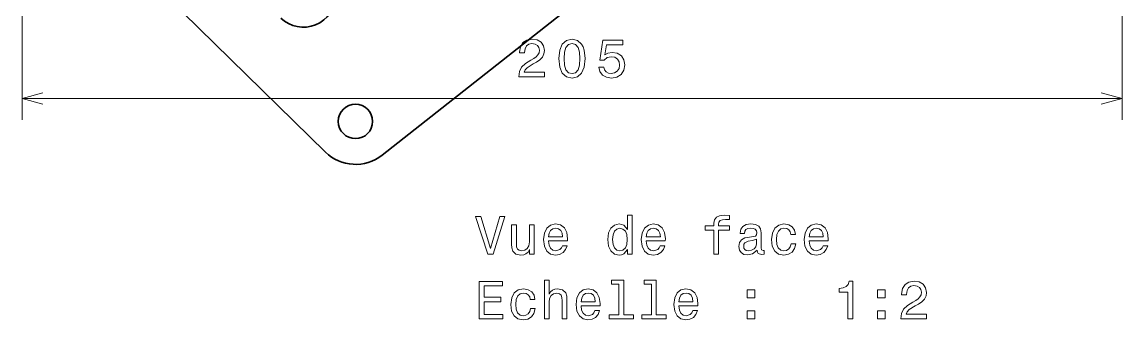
# Model space of a CAD drawing. Extents: x 0 to 420, y 0 to 297.
# Drawn here: x 102.5 to 205, y 94.2 to 121.9 of the extents above; entities that cross this region are included whole.
import ezdxf

# ---------------------------------------------------------------- set-up
doc = ezdxf.new("R2010")
doc.units = 0

msp = doc.modelspace()

# ---------------------------------------------------------------- linework, layer by layer
at = {"color": 7, "lineweight": 13}
for p, q in [((102.519348, 186.024353), (102.519348, 112.810822)), ((205.019348, 186.024353), (205.019348, 112.810822)), ((102.519348, 114.810822), (205.019348, 114.810822))]:
    msp.add_line(p, q, dxfattribs=at)
at = {"color": 7, "lineweight": 35}
for p, q in [((204.404541, 163.354095), (136.066574, 109.527504)), ((130.789108, 109.815613), (93.420738, 146.505951))]:
    msp.add_line(p, q, dxfattribs=at)
at = {"color": 7, "lineweight": 13}
for points in [[(148.80278, 116.810822), (151.208405, 116.810822), (151.208405, 117.244537), (149.307098, 117.244537), (149.41301, 117.481567), (149.594559, 117.678253), (150.154358, 118.036324), (150.451904, 118.187622), (150.78476, 118.40448), (151.02179, 118.656639), (151.157959, 118.954193), (151.208405, 119.292091), (151.122665, 119.715721), (150.88562, 120.048576), (150.522522, 120.260391), (150.053497, 120.336037), (149.569351, 120.250305), (149.201187, 120.013268), (148.964157, 119.635033), (148.883469, 119.13575), (148.883469, 119.065147), (149.342407, 119.065147), (149.342407, 119.105492), (149.387787, 119.448433), (149.523956, 119.700592), (149.740814, 119.861977), (150.02829, 119.91745), (150.320786, 119.86702), (150.537643, 119.740936), (150.678864, 119.54425), (150.729294, 119.297134), (150.693985, 119.065147), (150.59816, 118.868462), (150.436783, 118.696991), (150.214874, 118.545692), (149.917328, 118.384308), (149.423096, 118.071625), (149.075104, 117.738777), (148.868347, 117.33532), (148.80278, 116.825951)], [(152.553925, 118.520477), (152.629578, 117.728691), (152.866608, 117.163849), (153.244843, 116.820908), (153.769348, 116.709953), (154.288803, 116.820908), (154.667038, 117.163849), (154.899033, 117.728691), (154.979721, 118.520477), (154.899033, 119.30722), (154.803207, 119.619896), (154.667038, 119.877106), (154.288803, 120.220047), (153.769348, 120.336037), (153.244843, 120.220047), (152.866608, 119.872063), (152.629578, 119.30722)], [(156.254654, 117.723648), (156.365601, 117.310104), (156.612717, 116.987335), (156.97583, 116.785606), (157.439804, 116.709953), (157.949173, 116.800735), (158.347595, 117.047852), (158.599747, 117.441223), (158.695572, 117.945549), (158.609833, 118.414566), (158.367767, 118.782722), (157.989517, 119.019753), (157.500336, 119.105492), (157.122086, 119.044968), (156.829575, 118.878548), (156.970795, 119.821625), (158.503937, 119.821625), (158.503937, 120.235176), (156.632889, 120.235176), (156.355515, 118.379265), (156.758972, 118.379265), (157.051483, 118.616295), (157.424683, 118.702034), (157.747437, 118.646553), (157.994568, 118.485176), (158.150909, 118.238052), (158.206375, 117.920334), (158.150909, 117.602608), (157.989517, 117.355492), (157.742401, 117.19915), (157.424683, 117.143677), (157.157379, 117.178978), (156.950623, 117.294968), (156.799316, 117.476524), (156.723663, 117.723648)], [(153.038086, 118.520477), (153.07843, 119.130707), (153.204498, 119.569466), (153.431458, 119.826675), (153.769348, 119.91745), (154.102203, 119.826675), (154.329147, 119.569466), (154.455231, 119.130707), (154.495575, 118.520477), (154.455231, 117.905205), (154.329147, 117.466438), (154.102203, 117.209236), (153.769348, 117.123505), (153.431458, 117.209236), (153.204498, 117.466438), (153.07843, 117.905205)], [(147.039886, 103.81823), (146.162354, 100.837685), (145.259628, 103.81823), (144.780518, 103.81823), (145.910202, 100.313187), (146.41452, 100.313187), (147.518982, 103.81823)], [(158.926773, 100.731773), (158.926773, 100.313187), (159.370575, 100.313187), (159.370575, 103.934227), (158.931808, 103.934227), (158.931808, 102.607857), (158.593918, 102.991142), (158.387146, 103.081917), (158.150116, 103.117218), (157.721436, 103.016357), (157.38858, 102.733932), (157.171722, 102.280045), (157.096085, 101.669815), (157.171722, 101.059586), (157.38858, 100.600647), (157.721436, 100.313187), (158.150116, 100.217369), (158.387146, 100.25267), (158.598953, 100.343445)], [(166.98584, 102.552383), (166.98584, 100.313187), (167.429657, 100.313187), (167.429657, 102.552383), (168.438293, 102.552383), (168.438293, 102.930618), (167.429657, 102.930618), (167.429657, 103.097046), (167.464951, 103.298775), (167.580948, 103.434944), (167.777634, 103.515633), (168.060059, 103.545898), (168.438293, 103.525726), (168.438293, 103.909012), (167.959198, 103.934227), (167.525482, 103.888832), (167.222885, 103.75267), (167.041321, 103.515633), (166.98584, 103.177742), (166.98584, 102.930618), (166.173889, 102.930618), (166.173889, 102.552383)], [(150.242325, 103.0214), (149.798523, 103.0214), (149.798523, 101.458), (149.748093, 101.094887), (149.601837, 100.832642), (149.374893, 100.671257), (149.077347, 100.620827), (148.840317, 100.661171), (148.689011, 100.782204), (148.603287, 100.988976), (148.583115, 101.281487), (148.583115, 103.0214), (148.139313, 103.0214), (148.139313, 101.241142), (148.154434, 100.883072), (148.250259, 100.585518), (148.54277, 100.313187), (149.01178, 100.217369), (149.263947, 100.25267), (149.480804, 100.343445), (149.667404, 100.499786), (149.818695, 100.72673), (149.818695, 100.313187), (150.242325, 100.313187)], [(151.578781, 101.538689), (153.354004, 101.538689), (153.359039, 101.745461), (153.278351, 102.325432), (153.056458, 102.759155), (152.70343, 103.0214), (152.234406, 103.117218), (151.775467, 103.016357), (151.42244, 102.733932), (151.195496, 102.275002), (151.114807, 101.669815), (151.19046, 101.0495), (151.417404, 100.595604), (151.765381, 100.313187), (152.219269, 100.217369), (152.61264, 100.282928), (152.93541, 100.454399), (153.17244, 100.72673), (153.308609, 101.089844), (152.869858, 101.089844), (152.779068, 100.888115), (152.647949, 100.736816), (152.27475, 100.615784), (151.987289, 100.671257), (151.770432, 100.847771), (151.629211, 101.135231), (151.578781, 101.52356)], [(151.578781, 101.911888), (151.634262, 102.259872), (151.770432, 102.517075), (151.977203, 102.673416), (152.249542, 102.728889), (152.51683, 102.673416), (152.723602, 102.517075), (152.849686, 102.259872), (152.895065, 101.911888)], [(158.225754, 102.718803), (158.518265, 102.648201), (158.740173, 102.451515), (158.871292, 102.123703), (158.921722, 101.669815), (158.871292, 101.210884), (158.740173, 100.883072), (158.518265, 100.681343), (158.225754, 100.615784), (157.94838, 100.681343), (157.736572, 100.883072), (157.595352, 101.215927), (157.549973, 101.669815), (157.595352, 102.11866), (157.736572, 102.446472), (157.94838, 102.648201)], [(160.686859, 101.538689), (162.462067, 101.538689), (162.467117, 101.745461), (162.386429, 102.325432), (162.16452, 102.759155), (161.811493, 103.0214), (161.342468, 103.117218), (160.883545, 103.016357), (160.530518, 102.733932), (160.303574, 102.275002), (160.222885, 101.669815), (160.298523, 101.0495), (160.525467, 100.595604), (160.873459, 100.313187), (161.327347, 100.217369), (161.720718, 100.282928), (162.043488, 100.454399), (162.280518, 100.72673), (162.416687, 101.089844), (161.977921, 101.089844), (161.887146, 100.888115), (161.756012, 100.736816), (161.382828, 100.615784), (161.095352, 100.671257), (160.878494, 100.847771), (160.737289, 101.135231), (160.686859, 101.52356)], [(160.686859, 101.911888), (160.742325, 102.259872), (160.878494, 102.517075), (161.085266, 102.673416), (161.357605, 102.728889), (161.624893, 102.673416), (161.831665, 102.517075), (161.957748, 102.259872), (162.003143, 101.911888)], [(171.015381, 100.666214), (171.015381, 100.651085), (171.040604, 100.479614), (171.116257, 100.358574), (171.433975, 100.262756), (171.681091, 100.303101), (171.681091, 100.646042), (171.57518, 100.630913), (171.433975, 100.696472), (171.408752, 100.898201), (171.408752, 102.300217), (171.348236, 102.658287), (171.171722, 102.910446), (170.86409, 103.061745), (170.430374, 103.117218), (170.006744, 103.056702), (169.694061, 102.885231), (169.497375, 102.617943), (169.431808, 102.264915), (169.431808, 102.234657), (169.830231, 102.234657), (169.865524, 102.446472), (169.976486, 102.597771), (170.158035, 102.688545), (170.415237, 102.723846), (170.662354, 102.698631), (170.838867, 102.622986), (170.944778, 102.491859), (170.980087, 102.310303), (170.959915, 102.098488), (170.879211, 101.992584), (170.67749, 101.942146), (170.299255, 101.901802), (169.865524, 101.811028), (169.557892, 101.649643), (169.376343, 101.397484), (169.320862, 101.024284), (169.371292, 100.691429), (169.527634, 100.444313), (169.7798, 100.287971), (170.127777, 100.232498), (170.596802, 100.338402)], [(174.167404, 102.123703), (174.606171, 102.123703), (174.515381, 102.527161), (174.298523, 102.844887), (173.960632, 103.041573), (173.521866, 103.117218), (173.03772, 103.016357), (172.669556, 102.733932), (172.437576, 102.275002), (172.356888, 101.659729), (172.432526, 101.0495), (172.659485, 100.595604), (173.017548, 100.313187), (173.506744, 100.217369), (173.94046, 100.293015), (174.278351, 100.504829), (174.510345, 100.837685), (174.611206, 101.281487), (174.187576, 101.281487), (174.111923, 100.999069), (173.970718, 100.787247), (173.768982, 100.656128), (173.521866, 100.615784), (173.214233, 100.681343), (172.992325, 100.883072), (172.856171, 101.210884), (172.810776, 101.674858), (172.856171, 102.128746), (172.997375, 102.456558), (173.224319, 102.658287), (173.521866, 102.728889), (173.784119, 102.683502), (173.980804, 102.567513), (174.111923, 102.37587)], [(175.866974, 101.538689), (177.642181, 101.538689), (177.647232, 101.745461), (177.566528, 102.325432), (177.344635, 102.759155), (176.991608, 103.0214), (176.522583, 103.117218), (176.06366, 103.016357), (175.710632, 102.733932), (175.483688, 102.275002), (175.402985, 101.669815), (175.478638, 101.0495), (175.705582, 100.595604), (176.053574, 100.313187), (176.507462, 100.217369), (176.900833, 100.282928), (177.223602, 100.454399), (177.460632, 100.72673), (177.596802, 101.089844), (177.158035, 101.089844), (177.067261, 100.888115), (176.936127, 100.736816), (176.562927, 100.615784), (176.275467, 100.671257), (176.058609, 100.847771), (175.917404, 101.135231), (175.866974, 101.52356)], [(175.866974, 101.911888), (175.92244, 102.259872), (176.058609, 102.517075), (176.265381, 102.673416), (176.53772, 102.728889), (176.805008, 102.673416), (177.01178, 102.517075), (177.137863, 102.259872), (177.183258, 101.911888)], [(170.964951, 101.261314), (170.904434, 100.999069), (170.743057, 100.797333), (170.500977, 100.666214), (170.20343, 100.620827), (170.01178, 100.646042), (169.87561, 100.72673), (169.789886, 100.867943), (169.764664, 101.064629), (169.784836, 101.241142), (169.865524, 101.367218), (170.188293, 101.50843), (170.596802, 101.568947), (170.964951, 101.689987)], [(145.103287, 94.266357), (147.322296, 94.266357), (147.322296, 94.689987), (145.567261, 94.689987), (145.567261, 95.875145), (147.130661, 95.875145), (147.130661, 96.293732), (145.567261, 96.293732), (145.567261, 97.342728), (147.281952, 97.342728), (147.281952, 97.766357), (145.103287, 97.766357)], [(151.19046, 94.266357), (151.634262, 94.266357), (151.634262, 95.829758), (151.679657, 96.187828), (151.825897, 96.450073), (152.052856, 96.611458), (152.355438, 96.671974), (152.597519, 96.621544), (152.74881, 96.485374), (152.824463, 96.25843), (152.849686, 95.955841), (152.849686, 94.266357), (153.293488, 94.266357), (153.293488, 96.046616), (153.273315, 96.404686), (153.182526, 96.70224), (152.884979, 96.974571), (152.421005, 97.070389), (152.168839, 97.035088), (151.951981, 96.93927), (151.770432, 96.787971), (151.634262, 96.5812), (151.634262, 97.887398), (151.19046, 97.887398)], [(158.145065, 97.514198), (158.145065, 94.639557), (157.232239, 94.639557), (157.232239, 94.266357), (159.496658, 94.266357), (159.496658, 94.639557), (158.588867, 94.639557), (158.588867, 97.887398), (157.449097, 97.887398), (157.449097, 97.514198)], [(161.181091, 97.514198), (161.181091, 94.639557), (160.268265, 94.639557), (160.268265, 94.266357), (162.532684, 94.266357), (162.532684, 94.639557), (161.624893, 94.639557), (161.624893, 97.887398), (160.485123, 97.887398), (160.485123, 97.514198)], [(179.467834, 94.266357), (179.926758, 94.266357), (179.926758, 97.791573), (179.583832, 97.791573), (179.493042, 97.48394), (179.311493, 97.277161), (179.034119, 97.156128), (178.650833, 97.115784), (178.650833, 96.757713), (179.467834, 96.757713)], [(184.400116, 94.266357), (186.805725, 94.266357), (186.805725, 94.700073), (184.904434, 94.700073), (185.010345, 94.937103), (185.191895, 95.133789), (185.751694, 95.491859), (186.04924, 95.643158), (186.382095, 95.860016), (186.619125, 96.112183), (186.755295, 96.409729), (186.805725, 96.747627), (186.720001, 97.171257), (186.482956, 97.504112), (186.119843, 97.715927), (185.650833, 97.791573), (185.166687, 97.705841), (184.798523, 97.468803), (184.561493, 97.090569), (184.480804, 96.591286), (184.480804, 96.520683), (184.939728, 96.520683), (184.939728, 96.561028), (184.985123, 96.903969), (185.121292, 97.156128), (185.33815, 97.317513), (185.62561, 97.372986), (185.918121, 97.322556), (186.134979, 97.196472), (186.276184, 96.999786), (186.32663, 96.75267), (186.291321, 96.520683), (186.195496, 96.323997), (186.034119, 96.152527), (185.81221, 96.001228), (185.514664, 95.839844), (185.020416, 95.527161), (184.67244, 95.194313), (184.465668, 94.790855), (184.400116, 94.281487)], [(149.879211, 96.076874), (150.317978, 96.076874), (150.227203, 96.480331), (150.010345, 96.798058), (149.67244, 96.994743), (149.233688, 97.070389), (148.749542, 96.969528), (148.381378, 96.687103), (148.149399, 96.228172), (148.068695, 95.6129), (148.144348, 95.00267), (148.371292, 94.548775), (148.72937, 94.266357), (149.218552, 94.17054), (149.652267, 94.246185), (149.990173, 94.458), (150.222153, 94.790855), (150.323029, 95.234657), (149.899399, 95.234657), (149.823746, 94.95224), (149.682526, 94.740417), (149.480804, 94.609299), (149.233688, 94.568954), (148.926056, 94.634514), (148.704147, 94.836243), (148.567978, 95.164055), (148.522583, 95.628029), (148.567978, 96.081917), (148.709183, 96.409729), (148.936142, 96.611458), (149.233688, 96.68206), (149.495926, 96.636673), (149.692627, 96.520683), (149.823746, 96.329041)], [(154.614807, 95.491859), (156.39003, 95.491859), (156.395065, 95.698631), (156.314377, 96.278603), (156.092468, 96.712326), (155.739456, 96.974571), (155.270432, 97.070389), (154.811493, 96.969528), (154.458466, 96.687103), (154.231522, 96.228172), (154.150833, 95.622986), (154.226486, 95.00267), (154.45343, 94.548775), (154.801407, 94.266357), (155.255295, 94.17054), (155.648666, 94.236099), (155.971436, 94.40757), (156.208466, 94.679901), (156.344635, 95.043015), (155.905884, 95.043015), (155.815094, 94.841286), (155.683975, 94.689987), (155.310776, 94.568954), (155.023315, 94.624428), (154.806458, 94.800941), (154.665237, 95.088402), (154.614807, 95.47673)], [(154.614807, 95.865059), (154.670288, 96.213043), (154.806458, 96.470245), (155.013229, 96.626587), (155.285553, 96.68206), (155.552856, 96.626587), (155.759628, 96.470245), (155.885696, 96.213043), (155.931091, 95.865059)], [(163.722885, 95.491859), (165.498093, 95.491859), (165.503143, 95.698631), (165.422455, 96.278603), (165.200546, 96.712326), (164.847519, 96.974571), (164.378494, 97.070389), (163.919571, 96.969528), (163.566544, 96.687103), (163.3396, 96.228172), (163.258896, 95.622986), (163.334549, 95.00267), (163.561493, 94.548775), (163.909485, 94.266357), (164.363373, 94.17054), (164.756744, 94.236099), (165.079514, 94.40757), (165.316544, 94.679901), (165.452698, 95.043015), (165.013947, 95.043015), (164.923172, 94.841286), (164.792038, 94.689987), (164.418839, 94.568954), (164.131378, 94.624428), (163.91452, 94.800941), (163.773315, 95.088402), (163.722885, 95.47673)], [(163.722885, 95.865059), (163.778351, 96.213043), (163.91452, 96.470245), (164.121292, 96.626587), (164.393631, 96.68206), (164.660919, 96.626587), (164.867691, 96.470245), (164.993774, 96.213043), (165.039154, 95.865059)], [(170.10257, 96.223129), (170.798523, 96.223129), (170.798523, 96.974571), (170.10257, 96.974571)], [(182.246643, 96.223129), (182.942612, 96.223129), (182.942612, 96.974571), (182.246643, 96.974571)], [(170.10257, 94.266357), (170.798523, 94.266357), (170.798523, 95.017799), (170.10257, 95.017799)], [(182.246643, 94.266357), (182.942612, 94.266357), (182.942612, 95.017799), (182.246643, 95.017799)]]:
    msp.add_lwpolyline(points, close=True, dxfattribs=at)
for points in [[(104.451202, 115.328461), (102.519348, 114.810822), (104.451202, 114.293182)], [(203.087494, 114.293182), (205.019348, 114.810822), (203.087494, 115.328461)]]:
    msp.add_lwpolyline(points, dxfattribs=at)
at = {"color": 7, "lineweight": 35}
msp.add_circle((133.591522, 112.669815), 1.6, dxfattribs=at)
for centre, radius, end in [((128.736496, 124.443954), 3, 359.29271), ((133.591522, 112.669815), 4, 308.225831)]:
    msp.add_arc(centre, radius, 225.524545, end, dxfattribs=at)

doc.saveas('drawing.dxf')
